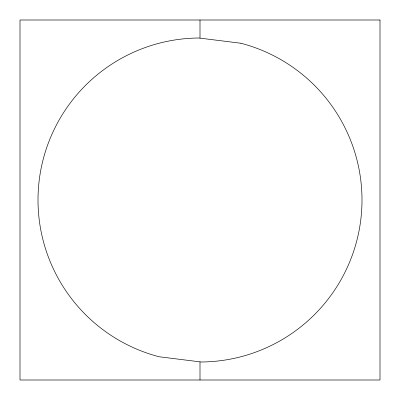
<?xml version="1.0" encoding="UTF-8"?>
<svg xmlns="http://www.w3.org/2000/svg" width="400" height="400" viewBox="0 0 400 400"><rect width="100%" height="100%" fill="white"/><g stroke="black" fill="none" stroke-linecap="round" stroke-linejoin="round"><path stroke-width="0.6" d="M200 20L200 38.14M200 361.86L200 380M380 20L20 20L20 380L380 380L380 20M240.87 43.24L198.905 38.005A162 162 0 0 0 159.13 356.76L201.095 361.995A162 162 0 0 0 240.87 43.24"/></g></svg>
